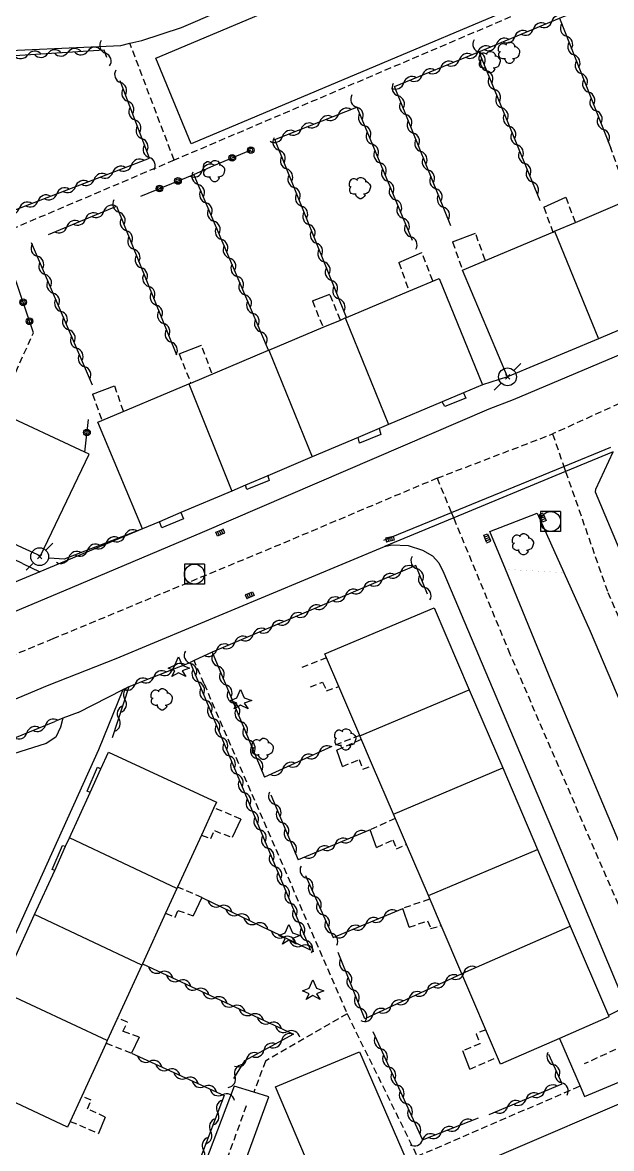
# Model space of a CAD drawing. Header units: millimetres. Extents: x 267000 to 268000, y 124999 to 126000.
# Drawn here: x 267269.5 to 267313.6, y 125204 to 125288.3 of the extents above; entities that cross this region are included whole.
import ezdxf

# ---------------------------------------------------------------- set-up
doc = ezdxf.new("R2010")
doc.units = ezdxf.units.MM
doc.linetypes.add('DASHED', pattern=[0.75, 0.5, -0.25])
doc.layers.get('0').update_dxf_attribs({"linetype": 'CONTINUOUS'})
for name, color, linetype in [('W0001', 6, 'DASHED'), ('W0004', 5, 'CONTINUOUS'), ('W0006', 2, 'CONTINUOUS'), ('W0008', 7, 'CONTINUOUS'), ('W0014', 7, 'CONTINUOUS'), ('W0017', 7, 'CONTINUOUS'), ('W0070', 7, 'DASHED'), ('W0101', 7, 'CONTINUOUS'), ('W0104', 1, 'CONTINUOUS'), ('W0105', 7, 'CONTINUOUS'), ('W0112', 1, 'DASHED'), ('W0300', 7, 'CONTINUOUS'), ('W0303', 7, 'CONTINUOUS'), ('W0310', 3, 'CONTINUOUS'), ('W0323', 7, 'CONTINUOUS'), ('W0333', 7, 'CONTINUOUS'), ('W0401', 7, 'CONTINUOUS'), ('W0420', 7, 'CONTINUOUS'), ('W0473', 7, 'CONTINUOUS'), ('W1102', 7, 'CONTINUOUS')]:
    doc.layers.add(name, color=color, linetype=linetype)

# ---------------------------------------------------------------- blocks, each defined once
blk = doc.blocks.new('T401')
for p, q in [((-0.3, 0.3), (0, 0.3)), ((-0.3, -0.25), (-0.3, 0.3)), ((-0.3, 0.15), (0, 0.15)), ((-0.3, 0), (0, 0)), ((0, 0.3), (0, -0.25)), ((-0.3, -0.15), (0, -0.15)), ((-0.3, -0.25), (-0.3, -0.3)), ((-0.3, -0.3), (0, -0.3)), ((0, -0.3), (0, -0.25))]:
    blk.add_line(p, q)
blk = doc.blocks.new('T420')
for p, q in [((0.75, 0.75), (-0.75, 0.75)), ((-0.75, 0.75), (-0.75, -0.75)), ((0.75, 0.75), (0.75, -0.75)), ((0.75, -0.75), (-0.75, -0.75))]:
    blk.add_line(p, q)
blk.add_ellipse((0, 0), major_axis=(-0.53, 0.53), ratio=1, start_param=3.926991, end_param=10.210176)
blk = doc.blocks.new('T300')
for p, q in [((-0.8, 0.514), (-0.857, 0.343)), ((-0.857, 0.343), (-0.857, 0.171)), ((-0.857, 0.171), (-0.743, 0.057)), ((-0.686, 0.629), (-0.8, 0.514)), ((-0.8, -0.057), (-0.743, 0.057)), ((-0.743, 0.057), (-0.686, 0.114)), ((-0.571, 0.686), (-0.686, 0.629)), ((-0.457, 0.686), (-0.571, 0.686)), ((-0.286, 0.629), (-0.457, 0.686)), ((-0.286, 0.629), (-0.171, 0.743)), ((-0.229, 0.571), (-0.286, 0.629)), ((-0.171, 0.743), (-0.057, 0.8)), ((-0.057, 0.8), (0.057, 0.8)), ((0.057, 0.8), (0.229, 0.743)), ((0.229, 0.743), (0.343, 0.629)), ((0.343, 0.629), (0.4, 0.514)), ((0.457, 0.457), (0.343, 0.457)), ((0.4, 0.514), (0.4, 0.457)), ((0.571, 0.4), (0.457, 0.457)), ((0.571, 0.4), (0.686, 0.286)), ((0.686, 0.286), (0.743, 0.171)), ((0.743, 0.057), (0.686, -0.171)), ((0.743, 0.171), (0.743, 0.057)), ((-0.8, -0.171), (-0.8, -0.057)), ((-0.8, -0.229), (-0.8, -0.171)), ((-0.743, -0.343), (-0.8, -0.229)), ((-0.686, -0.4), (-0.743, -0.343)), ((-0.514, -0.457), (-0.686, -0.4)), ((-0.4, -0.457), (-0.514, -0.457)), ((-0.4, -0.457), (-0.343, -0.457)), ((-0.343, -0.457), (-0.343, -0.4)), ((-0.343, -0.514), (-0.343, -0.457)), ((-0.286, -0.629), (-0.343, -0.514)), ((-0.171, -0.743), (-0.286, -0.629)), ((-0.057, -0.8), (-0.171, -0.743)), ((0.057, -0.8), (-0.057, -0.8)), ((0.171, -0.743), (0.057, -0.8)), ((0.229, -0.686), (0.171, -0.743)), ((0.286, -0.457), (0.229, -0.457)), ((0.286, -0.629), (0.229, -0.686)), ((0.457, -0.4), (0.286, -0.457)), ((0.343, -0.514), (0.286, -0.629)), ((0.343, -0.514), (0.343, -0.457)), ((0.571, -0.343), (0.457, -0.4)), ((0.629, -0.286), (0.571, -0.343)), ((0.686, -0.171), (0.629, -0.286))]:
    blk.add_line(p, q)
blk = doc.blocks.new('T473')
for p, q in [((0.500001, 0.500001), (1.000002, 1.000002)), ((-0.166667, 0.166667), (0.166667, -0.166667)), ((-0.166667, -0.166667), (0.166667, 0.166667)), ((-1.000002, -1.000002), (-0.500001, -0.500001))]:
    blk.add_line(p, q)
blk.add_ellipse((0, 0), major_axis=(0.471405, 0.471405), ratio=1, start_param=5.497787144, end_param=11.780972451)
blk = doc.blocks.new('T303')
for p, q in [((-0.765, 0), (-0.278, 0.209)), ((-0.278, -0.209), (-0.765, 0)), ((-0.278, 0.209), (0, 0.835)), ((0, 0.835), (0.278, 0.209)), ((0.278, 0.209), (0.835, 0)), ((0.835, 0), (0.278, -0.209)), ((-0.487, -0.626), (-0.278, -0.209)), ((0, -0.348), (-0.487, -0.626)), ((0.557, -0.626), (0, -0.348)), ((0.278, -0.209), (0.557, -0.626))]:
    blk.add_line(p, q)
blk = doc.blocks.new('t323o')
at = {"color": 0, "linetype": 'Continuous'}
for radius in [0.25, 0.15]:
    blk.add_circle((0, 0), radius, dxfattribs=at)
blk = doc.blocks.new('t310o')
at = {"color": 0, "linetype": 'Continuous'}
for centre, start, end in [((-0.5, 0.375), 216.8699, 323.1304), ((0.5, -0.375), 36.8699, 143.1303)]:
    blk.add_arc(centre, 0.625, start, end, dxfattribs=at)

msp = doc.modelspace()

# ---------------------------------------------------------------- linework, layer by layer
at = {"layer": 'W0001'}
for points in [[(267377.738, 125286.898), (267361.685, 125279.805), (267341.669, 125271.398), (267320.298, 125262.554), (267309.141, 125257.482)], [(267300.512, 125254.176), (267309.141, 125257.482)], [(267309.141, 125257.482), (267309.99, 125255.048), (267310.123, 125254.667), (267313.281, 125245.618), (267321.444, 125226.756), (267325.54, 125216.272)], [(267300.512, 125254.176), (267288.766, 125249.213), (267271.728, 125242.137), (267252.64, 125234.24), (267236.291, 125227.086)], [(267317.934, 125213.277), (267305.976, 125240.976), (267301.746, 125251.194), (267301.574, 125251.61), (267300.512, 125254.176)], [(267317.934, 125213.277), (267311.511, 125210.296)], [(267272.73, 125171), (267272.735, 125171.019), (267274.426, 125177.203), (267279.627, 125189.634), (267282.99, 125198.252), (267286.296, 125207.364)]]:
    msp.add_lwpolyline(points, dxfattribs=at)
at = {"layer": 'W0004'}
for points in [[(267296.504, 125249.539), (267301.574, 125251.61), (267309.99, 125255.048), (267313.507, 125256.484)], [(267313.672, 125256.138), (267310.123, 125254.667), (267301.746, 125251.194), (267296.562, 125249.045)]]:
    msp.add_lwpolyline(points, dxfattribs=at)
at = {"layer": 'W0006', "const_width": 0.003}
msp.add_lwpolyline([(267305.613, 125247.347), (267309.988, 125247.098)], dxfattribs=at)
at = {"layer": 'W0008'}
for points in [[(267224.188, 125275.561), (267234.178, 125279.666), (267242.031, 125282.77), (267242.127, 125282.808), (267243.67, 125283.418), (267246.543, 125284.323), (267248.555, 125284.782), (267251.847, 125285.187), (267265.726, 125286.075), (267276.806, 125286.58), (267277.494, 125286.74), (267278.39, 125286.948), (267281.363, 125287.917), (267287.22, 125290.481), (267302.676, 125299.193), (267313.331, 125305.72), (267316.937, 125307.963)], [(267309.659, 125212.211), (267311.201, 125208.647), (267311.545, 125207.852), (267328.982, 125215.146), (267333.283, 125216.246), (267337.553, 125217.245), (267339.361, 125217.462), (267340.876, 125217.412), (267342.823, 125216.971), (267344.608, 125216.233), (267346.201, 125215.031), (267372.52, 125200.05)], [(267298.525, 125173.379), (267279.505, 125173.903), (267277.856, 125174.149), (267275.711, 125174.62), (267275.149, 125174.878), (267275.079, 125175.239), (267275.141, 125175.668), (267276.232, 125178.379), (267279.389, 125185.029), (267281.315, 125189.757), (267287.907, 125207.835), (267286.77, 125208.182), (267285.298, 125208.631), (267279.051, 125192.169), (267271.82, 125175.304), (267271.56, 125174.972), (267271.135, 125174.638)]]:
    msp.add_lwpolyline(points, dxfattribs=at)
msp.add_lwpolyline([(267319.257, 125217.723), (267317.701, 125218.998), (267315.606, 125223.403), (267315.428, 125223.825), (267309.063, 125238.953), (267305.613, 125247.347), (267304.453, 125250.168), (267307.992, 125251.555), (267309.988, 125247.098), (267311.951, 125242.717), (267320.103, 125223.523), (267321.183, 125220.978), (267321.142, 125218.481)], close=True, dxfattribs=at)
at = {"layer": 'W0014'}
for points in [[(267331.773, 125270.849), (267306.197, 125260.037), (267304.378, 125259.345), (267282.902, 125250.108), (267272.513, 125245.714), (267267.947, 125243.786), (267250.08, 125236.23), (267239.956, 125231.963), (267239.328, 125231.776), (267238.046, 125231.732), (267237.325, 125231.81), (267236.869, 125232.047), (267236.254, 125232.616), (267234.371, 125233.961), (267233.392, 125234.339), (267231.888, 125234.824), (267229.695, 125235.32), (267228.289, 125235.705), (267227.834, 125236.009), (267227.546, 125236.473), (267227.134, 125237.4), (267218.77, 125257.942)], [(267305.778, 125261.751), (267303.908, 125261.172)], [(267321.47, 125231.463), (267312.354, 125253.129), (267312.384, 125253.359), (267313.672, 125256.138)], [(267278.441, 125250.37), (267270.751, 125247.166), (267267.049, 125245.624)], [(267256.047, 125232.225), (267271.321, 125238.64), (267276.469, 125240.67), (267296.562, 125249.045), (267297.12, 125249.183), (267298.338, 125249.13), (267299.396, 125248.779), (267300.157, 125248.359), (267300.624, 125247.837), (267300.994, 125247.051), (267309.062, 125227.975), (267314.667, 125214.601), (267313.327, 125213.928)], [(267283.65, 125241.147), (267282.308, 125240.509), (267282.004, 125240.364)], [(267273.616, 125236.633), (267276.996, 125238.342), (267277.44, 125238.567)], [(267273.616, 125236.633), (267272.474, 125236.189), (267271.864, 125235.951)]]:
    msp.add_lwpolyline(points, dxfattribs=at)
at = {"layer": 'W0017'}
for points in [[(267269.463, 125247.789), (267261.687, 125251.494), (267246.733, 125258.547), (267245.481, 125255.787), (267243.386, 125251.169), (267259.198, 125243.993), (267265.451, 125246.592), (267265.459, 125246.595), (267266.219, 125246.274), (267267.049, 125245.624)], [(267269.463, 125247.789), (267270.751, 125247.166)], [(267272.474, 125236.189), (267272.307, 125235.533), (267271.943, 125234.779), (267271.219, 125234.289), (267265.762, 125232.57), (267260.26, 125219.393), (267265.241, 125216.944), (267262.459, 125210.881), (267264.359, 125209.987), (267275.157, 125233.847), (267276.996, 125238.342)]]:
    msp.add_lwpolyline(points, dxfattribs=at)
at = {"layer": 'W0070'}
for points in [[(267321.874, 125295.471), (267280.806, 125277.987)], [(267280.806, 125277.987), (267277.494, 125286.74)], [(267280.806, 125277.987), (267268.647, 125272.821), (267266.542, 125272.634), (267255.297, 125277.521)], [(267283.044, 125238.769), (267282.308, 125240.509)], [(267283.044, 125238.769), (267293.757, 125214.06)], [(267293.757, 125214.06), (267287.638, 125210.506), (267286.77, 125208.182)], [(267293.757, 125214.06), (267299.005, 125203.382), (267311.201, 125208.647)]]:
    msp.add_lwpolyline(points, dxfattribs=at)
at = {"layer": 'W0101'}
for points in [[(267305.778, 125261.751), (267302.402, 125269.749), (267309.16, 125272.608), (267309.28, 125272.659), (267310.857, 125273.327), (267314.892, 125275.034), (267314.902, 125275.038), (267319.344, 125276.917), (267320.727, 125277.502), (267320.736, 125277.506), (267325.789, 125279.644), (267327.38, 125280.317), (267327.934, 125280.552), (267331.136, 125272.907), (267331.311, 125272.488)], [(267331.311, 125272.488), (267329.826, 125271.864), (267328.527, 125271.317), (267324.128, 125269.468), (267323.531, 125269.217), (267322.076, 125268.605), (267318.27, 125267.005), (267315.091, 125265.668), (267313.594, 125265.039), (267312.575, 125264.61), (267305.778, 125261.751)], [(267278.441, 125250.37), (267275.098, 125258.368), (267275.39, 125258.49), (267281.909, 125261.237), (267282.057, 125261.299), (267287.881, 125263.753), (267287.909, 125263.764), (267291.954, 125265.469), (267293.252, 125266.015), (267293.622, 125266.171), (267293.704, 125266.205), (267298.386, 125268.179), (267300.664, 125269.138), (267303.908, 125261.172)], [(267303.908, 125261.172), (267302.486, 125260.569), (267300.871, 125259.884), (267296.851, 125258.179), (267296.153, 125257.883), (267294.577, 125257.214), (267291.148, 125255.759), (267287.832, 125254.353), (267286.161, 125253.644), (267285.127, 125253.206), (267281.314, 125251.588), (267279.698, 125250.903), (267278.441, 125250.37)], [(267313.369, 125213.831), (267309.659, 125212.211), (267305.245, 125210.284), (267305.017, 125210.816), (267302.349, 125217.053), (267302.346, 125217.059), (267300.805, 125220.661), (267299.843, 125222.908), (267298.204, 125226.74), (267297.234, 125229.005), (267295.67, 125232.662), (267294.724, 125234.873), (267294.708, 125234.91), (267293.142, 125238.571), (267292.222, 125240.72), (267292.101, 125241.003), (267300.29, 125244.452)], [(267300.29, 125244.452), (267302.909, 125238.321), (267305.408, 125232.469), (267308.013, 125226.37), (267310.471, 125220.614), (267313.327, 125213.928), (267313.369, 125213.831)], [(267268.726, 125217.907), (267270.357, 125221.493), (267271.861, 125224.798), (267272.682, 125226.603), (267272.973, 125227.243), (267274.514, 125230.631), (267275.323, 125232.41), (267275.885, 125233.646), (267283.98, 125229.904), (267283.788, 125229.484), (267282.847, 125227.431), (267281.067, 125223.547), (267281.018, 125223.44), (267280.172, 125221.595), (267278.432, 125217.798), (267278.38, 125217.686), (267275.798, 125212.052), (267275.712, 125211.864), (267273.888, 125207.884), (267273.023, 125205.997), (267272.82, 125205.553), (267272.82, 125205.553), (267265.12, 125209.187)]]:
    msp.add_lwpolyline(points, dxfattribs=at)
msp.add_lwpolyline([(267270.791, 125248.347), (267274.432, 125255.957), (267274.112, 125256.107), (267267.579, 125259.156), (267267.559, 125259.165), (267266.049, 125259.869), (267262.129, 125261.699), (267262.006, 125261.756), (267256.373, 125264.385), (267256.365, 125264.389), (267249.879, 125267.416), (267249.388, 125267.645), (267245.716, 125259.936), (267248.625, 125258.591), (267252.814, 125256.655), (267253.303, 125256.429), (267254.958, 125255.664), (267258.614, 125253.975), (267263.355, 125251.784), (267264.015, 125251.479), (267269.423, 125248.979)], close=True, dxfattribs=at)
at = {"layer": 'W0104'}
for points in [[(267282.081, 125279.22), (267279.428, 125285.638), (267317.412, 125301.631), (267319.999, 125295.214)], [(267297.178, 125187.89), (267288.395, 125208.578), (267294.676, 125211.212), (267303.624, 125190.591)]]:
    msp.add_lwpolyline(points, close=True, dxfattribs=at)
at = {"layer": 'W0105'}
for points in [[(267308.501, 125274.459), (267310.148, 125275.206)], [(267301.649, 125271.864), (267303.368, 125272.526)], [(267297.633, 125270.327), (267299.351, 125271.069)], [(267291.166, 125267.453), (267292.468, 125267.956)], [(267281.173, 125263.482), (267282.844, 125264.141)], [(267274.7, 125260.473), (267276.353, 125261.095)], [(267302.474, 125260.598), (267302.486, 125260.569), (267302.643, 125260.172), (267301.069, 125259.53), (267300.871, 125259.884), (267300.868, 125259.89)], [(267296.148, 125257.898), (267296.153, 125257.883), (267296.285, 125257.439), (267294.678, 125256.796), (267294.577, 125257.214), (267294.575, 125257.223)], [(267287.823, 125254.387), (267287.832, 125254.353), (267287.926, 125253.993), (267286.254, 125253.317), (267286.161, 125253.644), (267286.151, 125253.678)], [(267281.301, 125251.619), (267281.314, 125251.588), (267281.503, 125251.128), (267279.897, 125250.452), (267279.698, 125250.903), (267279.695, 125250.911)], [(267293.404, 125232.572), (267292.982, 125233.789)], [(267274.514, 125230.631), (267274.284, 125230.73), (267275.079, 125232.533), (267275.323, 125232.41), (267275.342, 125232.401)], [(267285.794, 125228.636), (267285.142, 125227.261)], [(267295.97, 125226.519), (267295.483, 125227.834)], [(267271.861, 125224.798), (267271.664, 125224.865), (267272.459, 125226.668), (267272.682, 125226.603), (267272.689, 125226.601)], [(267282.885, 125222.775), (267282.24, 125221.404)], [(267298.407, 125220.539), (267297.92, 125221.953)], [(267278.188, 125212.308), (267277.607, 125211.117)], [(267302.945, 125209.905), (267302.425, 125211.286)], [(267275.649, 125206.323), (267275.136, 125205.099)]]:
    msp.add_lwpolyline(points, dxfattribs=at)
at = {"layer": 'W0112'}
for points in [[(267314.892, 125275.034), (267313.502, 125278.897)], [(267310.872, 125273.288), (267310.857, 125273.327), (267310.148, 125275.206)], [(267308.501, 125274.459), (267309.16, 125272.608)], [(267301.649, 125271.864), (267302.402, 125269.749)], [(267304.09, 125270.51), (267303.368, 125272.526)], [(267300.17, 125268.952), (267299.351, 125271.069)], [(267297.633, 125270.327), (267298.386, 125268.179)], [(267293.256, 125266.005), (267293.252, 125266.015), (267292.468, 125267.956)], [(267291.166, 125267.453), (267291.954, 125265.469)], [(267268.635, 125261.438), (267270.272, 125265.057)], [(267281.173, 125263.482), (267282.057, 125261.299)], [(267283.63, 125262.025), (267282.844, 125264.141)], [(267277.011, 125259.178), (267276.353, 125261.095)], [(267274.7, 125260.473), (267275.39, 125258.49)], [(267292.222, 125240.72), (267290.347, 125239.972)], [(267291.008, 125238.546), (267291.928, 125238.904), (267292.221, 125238.246), (267293.142, 125238.571)], [(267294.708, 125234.91), (267292.61, 125234.065)], [(267294.824, 125234.602), (267292.982, 125233.789)], [(267293.404, 125232.572), (267294.654, 125233.093), (267294.947, 125232.369), (267295.67, 125232.662)], [(267285.794, 125228.636), (267283.788, 125229.484), (267283.744, 125229.503)], [(267297.358, 125228.681), (267295.483, 125227.834)], [(267282.835, 125227.435), (267282.847, 125227.431), (267283.562, 125227.179), (267283.82, 125227.774), (267285.142, 125227.261)], [(267295.97, 125226.519), (267297.187, 125227.072), (267297.447, 125226.415), (267298.204, 125226.74)], [(267282.885, 125222.775), (267281.067, 125223.547)], [(267299.926, 125222.635), (267297.92, 125221.953)], [(267280.131, 125221.612), (267280.172, 125221.595), (267280.892, 125221.291), (267281.084, 125221.787), (267282.24, 125221.404)], [(267298.407, 125220.539), (267299.788, 125221.026), (267300.016, 125220.434), (267300.805, 125220.661)], [(267278.188, 125212.308), (267276.958, 125212.74), (267277.313, 125213.435), (267276.586, 125213.724)], [(267304.139, 125212.856), (267303.415, 125212.563), (267303.708, 125211.807), (267302.425, 125211.286)], [(267275.657, 125211.886), (267275.712, 125211.864), (267277.607, 125211.117)], [(267302.945, 125209.905), (267305.017, 125210.816)], [(267275.649, 125206.323), (267274.326, 125206.934), (267274.583, 125207.595), (267273.888, 125207.884)], [(267273.019, 125205.999), (267273.023, 125205.997), (267275.136, 125205.099)]]:
    msp.add_lwpolyline(points, dxfattribs=at)
at = {"layer": 'W0310'}
for points in [[(267301.538, 125273.074), (267297.309, 125283.494), (267303.623, 125286.115), (267309.656, 125288.62), (267313.818, 125290.348)], [(267309.656, 125288.62), (267313.502, 125278.897)], [(267275.766, 125285.678), (267275.578, 125286.239), (267251.884, 125284.729)], [(267303.623, 125286.115), (267308.202, 125274.967)], [(267253.864, 125280.423), (267255.722, 125279.57), (267255.381, 125278.788), (267267.056, 125273.567), (267278.959, 125278.134), (267276.756, 125283.92)], [(267293.704, 125266.205), (267288.34, 125279.536), (267294.491, 125281.963), (267298.63, 125272.005)], [(267287.881, 125263.753), (267282.285, 125276.923), (267283.775, 125277.588)], [(267271.396, 125272.432), (267276.491, 125274.548), (267280.971, 125263.402)], [(267274.691, 125261.141), (267270.137, 125271.796)], [(267278.441, 125250.37), (267272.572, 125248.103), (267271.452, 125248.19)], [(267299.787, 125245.479), (267298.903, 125247.629), (267283.65, 125241.147), (267287.568, 125231.783)], [(267276.194, 125234.743), (267277.44, 125238.567), (267282.004, 125240.364), (267291.009, 125218.825), (267287.999, 125220.285)], [(267265.613, 125233.404), (267271.864, 125235.951)], [(267292.61, 125234.065), (267287.568, 125231.783)], [(267288.039, 125230.461), (267290.093, 125225.598)], [(267295.483, 125227.834), (267290.093, 125225.598)], [(267290.632, 125224.406), (267292.723, 125219.772), (267297.92, 125221.953)], [(267282.885, 125222.775), (267287.999, 125220.285)], [(267302.65, 125217.192), (267302.349, 125217.053), (267295.081, 125213.689), (267293.087, 125218.639)], [(267278.432, 125217.798), (267289.744, 125212.517), (267286.065, 125210.541), (267285.254, 125209.208)], [(267295.695, 125212.724), (267299.404, 125204.613), (267303.603, 125206.252)], [(267277.607, 125211.117), (267284.554, 125207.93), (267282.728, 125203.138)], [(267304.396, 125206.501), (267309.855, 125208.809), (267308.873, 125210.994)]]:
    msp.add_lwpolyline(points, dxfattribs=at)
at = {"layer": 'W0323'}
for points in [[(267283.775, 125277.588), (267286.587, 125278.757)], [(267278.322, 125275.289), (267282.285, 125276.923)], [(267270.272, 125265.057), (267268.227, 125271.107), (267266.2, 125271.045)], [(267274.112, 125256.107), (267274.384, 125258.568)]]:
    msp.add_lwpolyline(points, dxfattribs=at)
at = {"layer": 'W0333'}
msp.add_lwpolyline([(267303.343, 125194.144), (267300.285, 125201.379), (267320.413, 125210.001), (267321.842, 125206.055), (267313.357, 125202.608), (267315.017, 125198.826)], close=True, dxfattribs=at)
at = {"layer": 'W1102'}
for points in [[(267309.28, 125272.659), (267312.575, 125264.61)], [(267293.622, 125266.171), (267296.851, 125258.179)], [(267287.909, 125263.764), (267291.148, 125255.759)], [(267281.909, 125261.237), (267285.127, 125253.206)], [(267294.724, 125234.873), (267302.909, 125238.321)], [(267297.234, 125229.005), (267305.408, 125232.469)], [(267281.018, 125223.44), (267272.973, 125227.243)], [(267299.843, 125222.908), (267308.013, 125226.37)], [(267278.38, 125217.686), (267270.357, 125221.493)], [(267302.346, 125217.059), (267302.65, 125217.192), (267310.471, 125220.614)], [(267275.798, 125212.052), (267267.773, 125215.811)]]:
    msp.add_lwpolyline(points, dxfattribs=at)

# ---------------------------------------------------------------- block references
at = {"layer": 'W0300', "rotation": 359.9999899820874}
for p in [(267304.47, 125285.326), (267305.927, 125286.025), (267283.84, 125277.169), (267294.759, 125275.903), (267306.968, 125249.218), (267279.915, 125237.608), (267287.485, 125233.891), (267293.661, 125234.6)]:
    msp.add_blockref('T300', p, dxfattribs=at)
at = {"layer": 'W0303', "rotation": 359.9999899820874}
for p in [(267281.129, 125239.947), (267285.783, 125237.521), (267289.4, 125219.907), (267291.19, 125215.763)]:
    msp.add_blockref('T303', p, dxfattribs=at)
at = {"layer": 'W0310'}
for p, rotation in [((267309.089, 125288.384), 22.54902200237658), ((267306.318, 125287.234), 22.54902200237658), ((267307.703, 125287.809), 22.54902200237658), ((267310.192, 125287.266), 291.5816174946036), ((267275.66, 125285.994), 108.5268179812476), ((267303.643, 125286.067), 292.3302269751073), ((267304.933, 125286.659), 22.54902200237658), ((267269.848, 125285.874), 183.6464837124091), ((267271.345, 125285.969), 183.6464837124091), ((267272.841, 125286.065), 183.6464837124091), ((267274.338, 125286.16), 183.6464837124091), ((267302.162, 125285.509), 22.54379124720968), ((267303.547, 125286.084), 22.54379124720968), ((267310.743, 125285.871), 291.5816174946036), ((267300.777, 125284.933), 22.54379124720968), ((267304.213, 125284.68), 292.3302269751073), ((267311.295, 125284.476), 291.5816174946036), ((267276.801, 125283.801), 110.8441626719814), ((267298.006, 125283.783), 22.54379124720968), ((267299.391, 125284.358), 22.54379124720968), ((267297.589, 125282.803), 112.0899768926344), ((267304.783, 125283.292), 292.3302269751073), ((267311.847, 125283.082), 291.5816174946036), ((267277.335, 125282.399), 110.8441626719814), ((267294.498, 125281.947), 292.5700038063218), ((267305.352, 125281.905), 292.3302269751073), ((267312.399, 125281.687), 291.5816174946036), ((267277.869, 125280.998), 110.8441626719814), ((267293.112, 125281.419), 21.5327042427104), ((267298.153, 125281.413), 112.0899768926344), ((267291.717, 125280.868), 21.5327042427104), ((267295.074, 125280.561), 292.5700038063218), ((267298.718, 125280.023), 112.0899768926344), ((267305.922, 125280.517), 292.3302269751073), ((267312.95, 125280.292), 291.5816174946036), ((267278.402, 125279.596), 110.8441626719814), ((267288.926, 125279.767), 21.5327042427104), ((267290.322, 125280.318), 21.5327042427104), ((267295.649, 125279.176), 292.5700038063218), ((267288.665, 125278.729), 111.9183953952014), ((267299.282, 125278.634), 112.0899768926344), ((267306.492, 125279.13), 292.3302269751073), ((267278.936, 125278.194), 110.8441626719814), ((267296.225, 125277.791), 292.5700038063218), ((267307.062, 125277.742), 292.3302269751073), ((267276.218, 125277.082), 20.99104819622752), ((267277.618, 125277.62), 20.99104819622752), ((267282.915, 125277.204), 24.05162359344754), ((267289.225, 125277.338), 111.9183953952014), ((267299.846, 125277.244), 112.0899768926344), ((267274.818, 125276.545), 20.99104819622752), ((267282.602, 125276.178), 113.0208857349757), ((267289.785, 125275.946), 111.9183953952014), ((267296.801, 125276.406), 292.5700038063218), ((267300.41, 125275.854), 112.0899768926344), ((267307.632, 125276.355), 292.3302269751073), ((267272.017, 125275.47), 20.99104819622752), ((267273.417, 125276.008), 20.99104819622752), ((267297.376, 125275.021), 292.5700038063218), ((267270.616, 125274.933), 20.99104819622752), ((267276.671, 125274.1), 291.8970647414212), ((267283.188, 125274.797), 113.0208857349757), ((267290.344, 125274.554), 111.9183953952014), ((267300.974, 125274.464), 112.0899768926344), ((267269.216, 125274.396), 20.99104819622752), ((267275.552, 125274.158), 22.55355781512988), ((267283.775, 125273.417), 113.0208857349757), ((267297.952, 125273.636), 292.5700038063218), ((267272.781, 125273.007), 22.55355781512988), ((267274.167, 125273.583), 22.55355781512988), ((267277.231, 125272.708), 291.8970647414212), ((267290.904, 125273.163), 111.9183953952014), ((267284.361, 125272.036), 113.0208857349757), ((267291.464, 125271.771), 111.9183953952014), ((267298.528, 125272.251), 292.5700038063218), ((267270.564, 125270.796), 113.1421043871964), ((267277.79, 125271.316), 291.8970647414212), ((267278.349, 125269.924), 291.8970647414212), ((267284.948, 125270.656), 113.0208857349757), ((267292.024, 125270.38), 111.9183953952014), ((267271.154, 125269.417), 113.1421043871964), ((267285.535, 125269.275), 113.0208857349757), ((267278.909, 125268.533), 291.8970647414212), ((267292.584, 125268.988), 111.9183953952014), ((267271.743, 125268.037), 113.1421043871964), ((267286.121, 125267.895), 113.0208857349757), ((267293.144, 125267.597), 111.9183953952014), ((267272.333, 125266.658), 113.1421043871964), ((267279.468, 125267.141), 291.8970647414212), ((267286.708, 125266.514), 113.0208857349757), ((267280.028, 125265.749), 291.8970647414212), ((267272.922, 125265.279), 113.1421043871964), ((267287.294, 125265.134), 113.0208857349757), ((267280.587, 125264.357), 291.8970647414212), ((267273.512, 125263.9), 113.1421043871964), ((267274.101, 125262.52), 113.1421043871964), ((267275.722, 125249.32), 201.1198926124726), ((267277.121, 125249.86), 201.1198926124726), ((267274.323, 125248.779), 201.1198926124726), ((267272.923, 125248.239), 201.1198926124726), ((267299.008, 125247.374), 112.3506412287551), ((267297.777, 125247.15), 203.0238216101603), ((267295.016, 125245.977), 203.0238216101603), ((267296.396, 125246.564), 203.0238216101603), ((267299.578, 125245.986), 112.3506412287551), ((267293.635, 125245.39), 203.0238216101603), ((267290.874, 125244.217), 203.0238216101603), ((267292.255, 125244.804), 203.0238216101603), ((267289.494, 125243.63), 203.0238216101603), ((267286.733, 125242.457), 203.0238216101603), ((267288.113, 125243.044), 203.0238216101603), ((267285.352, 125241.87), 203.0238216101603), ((267283.972, 125241.284), 203.0238216101603), ((267282.032, 125240.297), 292.6887724663075), ((267284.094, 125240.086), 292.7049675149879), ((267279.281, 125239.292), 21.4912248711754), ((267280.676, 125239.841), 21.4912248711754), ((267282.611, 125238.913), 292.6887724663075), ((267284.673, 125238.702), 292.7049675149879), ((267277.885, 125238.742), 21.4912248711754), ((267277.123, 125237.595), 71.95248331571155), ((267283.189, 125237.529), 292.6887724663075), ((267285.252, 125237.318), 292.7049675149879), ((267276.659, 125236.169), 71.95248331571155), ((267283.768, 125236.145), 292.6887724663075), ((267285.831, 125235.934), 292.7049675149879), ((267269.78, 125235.102), 22.16867498990154), ((267271.169, 125235.668), 22.16867498990154), ((267284.347, 125234.761), 292.6887724663075), ((267286.41, 125234.551), 292.7049675149879), ((267284.925, 125233.377), 292.6887724663075), ((267286.989, 125233.167), 292.7049675149879), ((267291.668, 125233.638), 204.3514207035055), ((267285.504, 125231.993), 292.6887724663075), ((267288.935, 125232.401), 204.3514207035055), ((267290.301, 125233.02), 204.3514207035055), ((267286.082, 125230.609), 292.6887724663075), ((267288.342, 125229.743), 292.8978841366385), ((267286.661, 125229.225), 292.6887724663075), ((267287.239, 125227.841), 292.6887724663075), ((267288.926, 125228.362), 292.8978841366385), ((267289.509, 125226.98), 292.8978841366385), ((267294.25, 125227.322), 202.5307416085905), ((267287.818, 125226.457), 292.6887724663075), ((267292.864, 125226.748), 202.5307416085905), ((267291.479, 125226.173), 202.5307416085905), ((267288.397, 125225.073), 292.6887724663075), ((267288.975, 125223.69), 292.6887724663075), ((267290.722, 125224.205), 294.2863262613055), ((267291.339, 125222.838), 294.2863262613055), ((267289.554, 125222.306), 292.6887724663075), ((267284.234, 125222.118), 334.0386090187322), ((267285.582, 125221.462), 334.0386090187322), ((267291.956, 125221.471), 294.2863262613055), ((267296.537, 125221.373), 22.76609715411627), ((267286.931, 125220.805), 334.0386090187322), ((267290.132, 125220.922), 292.6887724663075), ((267295.154, 125220.792), 22.76609715411627), ((267289.005, 125219.797), 154.1243032793942), ((267290.711, 125219.538), 292.6887724663075), ((267292.573, 125220.104), 294.2863262613055), ((267293.771, 125220.212), 22.76609715411627), ((267290.354, 125219.142), 154.1243032793942), ((267279.791, 125217.163), 334.9745113372249), ((267293.647, 125217.248), 111.9409702294799), ((267281.15, 125216.529), 334.9745113372249), ((267301.128, 125216.488), 204.8370992137682), ((267302.489, 125217.118), 204.7872104578226), ((267282.51, 125215.894), 334.9745113372249), ((267294.208, 125215.856), 111.9409702294799), ((267299.767, 125215.858), 204.8370992137682), ((267283.869, 125215.26), 334.9745113372249), ((267285.228, 125214.625), 334.9745113372249), ((267294.768, 125214.465), 111.9409702294799), ((267297.044, 125214.598), 204.8370992137682), ((267298.406, 125215.228), 204.8370992137682), ((267286.587, 125213.991), 334.9745113372249), ((267295.683, 125213.968), 204.8370992137682), ((267287.946, 125213.356), 334.9745113372249), ((267288.849, 125212.036), 208.2403554305637), ((267289.305, 125212.722), 334.9745113372249), ((267287.527, 125211.327), 208.2403554305637), ((267296.288, 125211.427), 294.5736816543263), ((267278.97, 125210.492), 335.3562751415118), ((267286.206, 125210.617), 208.2403554305637), ((267296.912, 125210.063), 294.5736816543263), ((267309.21, 125210.244), 114.20048134841), ((267280.334, 125209.866), 335.3562751415118), ((267285.369, 125209.396), 238.6835810003768), ((267281.697, 125209.241), 335.3562751415118), ((267297.536, 125208.699), 294.5736816543263), ((267309.825, 125208.876), 114.20048134841), ((267283.061, 125208.615), 335.3562751415118), ((267284.424, 125207.99), 335.3562751415118), ((267308.541, 125208.253), 22.91806087966424), ((267284.071, 125206.662), 249.1405700947422), ((267298.16, 125207.334), 294.5736816543263), ((267305.778, 125207.085), 22.91806087966424), ((267307.159, 125207.669), 22.91806087966424), ((267298.783, 125205.97), 294.5736816543263), ((267283.537, 125205.26), 249.1405700947422), ((267302.206, 125205.707), 21.32224448467389), ((267299.411, 125204.616), 21.32224448467389), ((267300.808, 125205.161), 21.32224448467389), ((267283.003, 125203.859), 249.1405700947422)]:
    msp.add_blockref('t310o', p, dxfattribs=dict(at, rotation=rotation))
at = {"layer": 'W0323'}
for p, rotation in [((267285.16, 125278.164), 22.57355247381352), ((267286.545, 125278.74), 22.57355247381352), ((267279.709, 125275.861), 22.40703481825364), ((267281.095, 125276.433), 22.40703481825364), ((267269.499, 125267.344), 108.6761031926755), ((267269.979, 125265.923), 108.6761031926755), ((267274.277, 125257.598), 83.69302912075068)]:
    msp.add_blockref('t323o', p, dxfattribs=dict(at, rotation=rotation))
at = {"layer": 'W0401'}
for p, rotation in [((267308.275, 125251.157), 204.1244826867172), ((267284.199, 125250.234), 113.2729126870893), ((267296.996, 125249.465), 283.8912089087371), ((267304.39, 125249.732), 22.35252170138442), ((267286.515, 125245.267), 292.626925234535)]:
    msp.add_blockref('T401', p, dxfattribs=dict(at, rotation=rotation))
at = {"layer": 'W0420', "rotation": 359.9999899820874}
for p in [(267309, 125250.927), (267282.323, 125246.986)]:
    msp.add_blockref('T420', p, dxfattribs=at)
at = {"layer": 'W0473', "rotation": 359.9999899820874}
for p in [(267305.775, 125261.759), (267270.735, 125248.293)]:
    msp.add_blockref('T473', p, dxfattribs=at)

doc.saveas('drawing.dxf')
